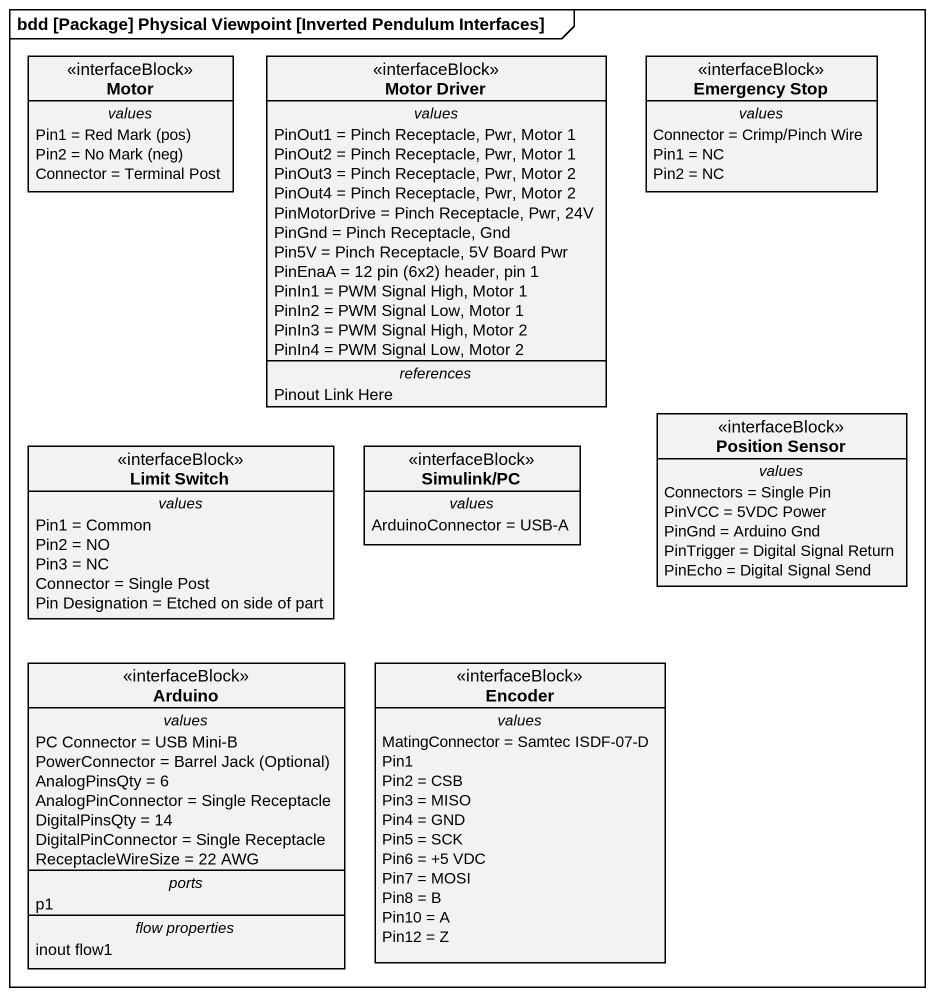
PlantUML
@startuml
mainframe bdd [Package] Physical Viewpoint [Inverted Pendulum Interfaces]
hide circle
hide empty members
class Motor <<interfaceBlock>> {
  -- values --
  {field} Pin1 = Red Mark (pos)
  {field} Pin2 = No Mark (neg)
  Connector = Terminal Post
}
class "Motor Driver" as Motor_Driver <<interfaceBlock>> {
  -- values --
  PinOut1 = Pinch Receptacle, Pwr, Motor 1
  PinOut2 = Pinch Receptacle, Pwr, Motor 1
  PinOut3 = Pinch Receptacle, Pwr, Motor 2
  PinOut4 = Pinch Receptacle, Pwr, Motor 2
  PinMotorDrive = Pinch Receptacle, Pwr, 24V
  PinGnd = Pinch Receptacle, Gnd
  Pin5V = Pinch Receptacle, 5V Board Pwr
  {field} PinEnaA = 12 pin (6x2) header, pin 1
  PinIn1 = PWM Signal High, Motor 1
  PinIn2 = PWM Signal Low, Motor 1
  PinIn3 = PWM Signal High, Motor 2
  PinIn4 = PWM Signal Low, Motor 2
  -- references --
  Pinout Link Here
}
class "Emergency Stop" as Emergency_Stop <<interfaceBlock>> {
  -- values --
  Connector = Crimp/Pinch Wire
  Pin1 = NC
  Pin2 = NC
}
class "Position Sensor" as Position_Sensor <<interfaceBlock>> {
  -- values --
  Connectors = Single Pin
  PinVCC = 5VDC Power
  PinGnd = Arduino Gnd
  PinTrigger = Digital Signal Return
  PinEcho = Digital Signal Send
}
class "Limit Switch" as Limit_Switch <<interfaceBlock>> {
  -- values --
  Pin1 = Common
  Pin2 = NO
  Pin3 = NC
  Connector = Single Post
  Pin Designation = Etched on side of part
}
class "Simulink/PC" as Simulink_PC <<interfaceBlock>> {
  -- values --
  ArduinoConnector = USB-A
}
class Arduino <<interfaceBlock>> {
  -- values --
  PC Connector = USB Mini-B
  {field} PowerConnector = Barrel Jack (Optional)
  AnalogPinsQty = 6
  AnalogPinConnector = Single Receptacle
  DigitalPinsQty = 14
  DigitalPinConnector = Single Receptacle
  ReceptacleWireSize = 22 AWG
  -- ports --
  p1
  -- flow properties --
  inout flow1
}
class Encoder <<interfaceBlock>> {
  -- values --
  MatingConnector = Samtec ISDF-07-D
  Pin1
  Pin2 = CSB
  Pin3 = MISO
  Pin4 = GND
  Pin5 = SCK
  Pin6 = +5 VDC
  Pin7 = MOSI
  Pin8 = B
  Pin10 = A
  Pin12 = Z
}
@enduml
